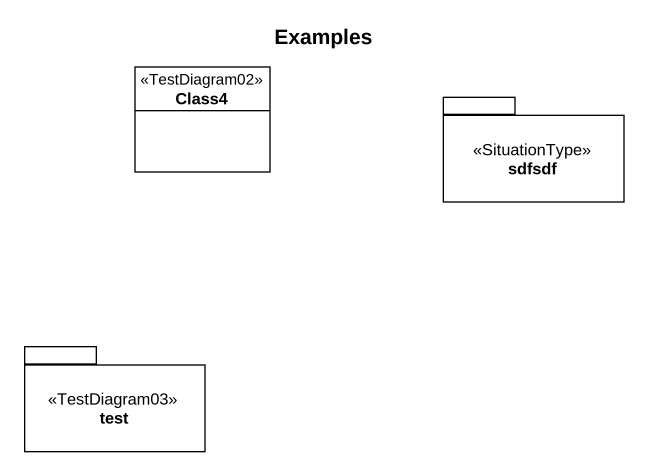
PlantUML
@startuml
title Examples
hide circle
hide empty members
class Class4 <<TestDiagram02>>
package sdfsdf <<SituationType>> {
}
package test <<TestDiagram03>> {
}
@enduml
